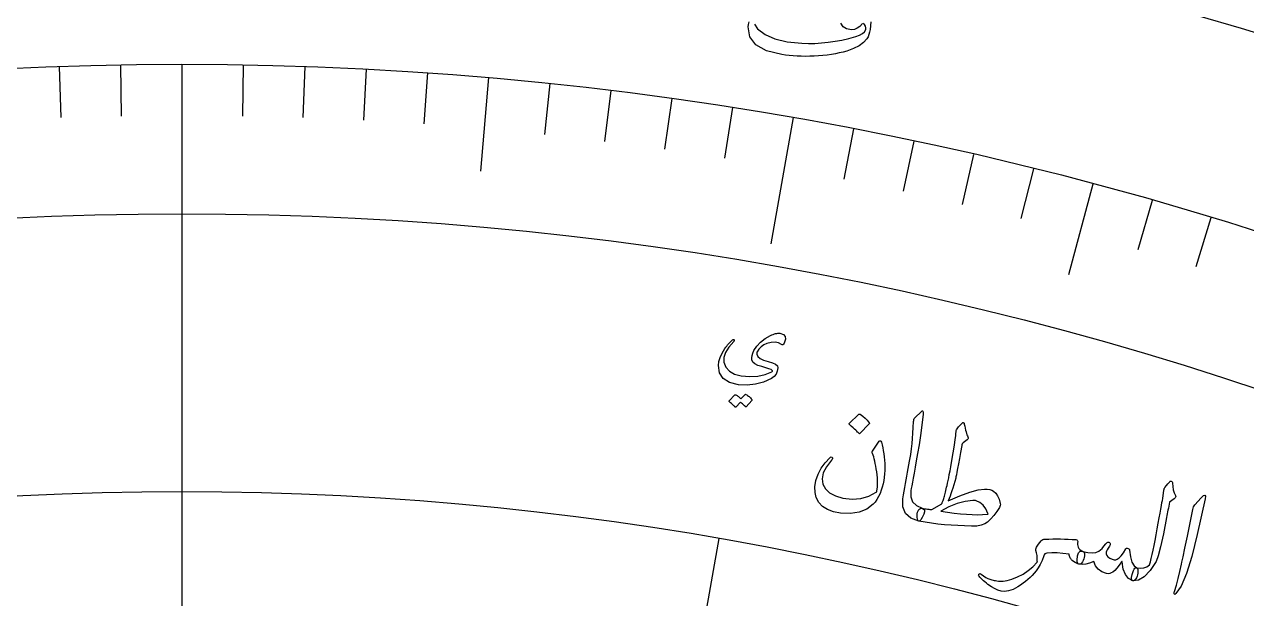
# Model space of a CAD drawing. Header units: millimetres. Extents: x -77 to 77, y -78 to 103.
# Drawn here: x -3.14 to 21.22, y 59.48 to 70.93 of the extents above; entities that cross this region are included whole.
import ezdxf

# ---------------------------------------------------------------- set-up
doc = ezdxf.new("R2010")
doc.units = ezdxf.units.MM
for name, color, linetype in [('ENGRAVE', 7, 'Continuous'), ('ENGRAVE_FINE', 8, 'Continuous'), ('TEXT', 5, 'Continuous')]:
    doc.layers.add(name, color=color, linetype=linetype)

msp = doc.modelspace()

# ---------------------------------------------------------------- linework, layer by layer
at = {"layer": 'ENGRAVE'}
for points in [[(0, 70.1375), (0, 61.6125)], [(6.1129, 69.8706), (5.9494, 68.0022)], [(12.1792, 69.072), (11.7351, 66.5533)], [(18.1529, 67.7476), (17.6675, 65.936)], [(0, 61.6125), (0, 56.575)]]:
    msp.add_lwpolyline(points, dxfattribs=at)
for radius in [75.95, 75.95, 73.9156, 70.1375, 70.1375, 67.1538, 61.6125, 61.6125]:
    msp.add_circle((0, 0), radius, dxfattribs=at)
at = {"layer": 'ENGRAVE_FINE'}
for points in [[(-2.4478, 70.0948), (-2.4121, 69.0724)], [(-1.2241, 70.1268), (-1.2062, 69.104)], [(1.2241, 70.1268), (1.2062, 69.104)], [(2.4478, 70.0948), (2.4121, 69.0724)], [(3.6707, 70.0414), (3.6172, 69.0198)], [(4.8925, 69.9666), (4.8212, 68.9461)], [(7.3314, 69.7533), (7.2244, 68.7359)], [(8.5476, 69.6147), (8.4229, 68.5993)], [(9.7613, 69.4549), (9.6189, 68.4419)], [(10.9719, 69.274), (10.8119, 68.2636)], [(13.3829, 68.8489), (13.1877, 67.8447)], [(14.5824, 68.6048), (14.3697, 67.6042)], [(15.7775, 68.3399), (15.5474, 67.3431)], [(16.9678, 68.0541), (16.7203, 67.0615)], [(19.3325, 67.4205), (19.0505, 66.4371)], [(20.5062, 67.0728), (20.2071, 66.0945)], [(10.6989, 60.6765), (9.8241, 55.7155)]]:
    msp.add_lwpolyline(points, dxfattribs=at)
at = {"layer": 'TEXT'}
for points in [[(13.7267, 70.9813), (13.7124, 70.8322), (13.7037, 70.7788), (13.6905, 70.7302), (13.6729, 70.6863), (13.6509, 70.6473), (13.5857, 70.5734), (13.4972, 70.5079), (13.3856, 70.4506), (13.251, 70.4015), (13.1764, 70.3808), (13.1, 70.3624), (13.0218, 70.3462), (12.9417, 70.3323), (12.8597, 70.3205), (12.7754, 70.3111), (12.689, 70.3039), (12.6004, 70.2989), (12.5118, 70.296), (12.4256, 70.2949), (12.3416, 70.2955), (12.26, 70.298), (12.1804, 70.3025), (12.1029, 70.3092), (12.0273, 70.3182), (11.9537, 70.3294), (11.6518, 70.4058), (11.4398, 70.5233), (11.3175, 70.6829), (11.2853, 70.8849), (11.2905, 70.9298), (11.3011, 70.9802)], [(11.4095, 70.9356), (11.4708, 70.841), (11.621, 70.7282), (11.8182, 70.6433), (12.0626, 70.586), (12.3545, 70.5558), (12.4842, 70.5518), (12.6152, 70.5537), (12.7476, 70.5616), (12.8813, 70.5753), (13.0163, 70.5951), (13.1524, 70.6207), (13.2896, 70.6524), (13.4279, 70.69), (13.5028, 70.7158), (13.5617, 70.7478), (13.6048, 70.7861), (13.6319, 70.8306), (13.6286, 70.8654), (13.6193, 70.8986), (13.6038, 70.9301), (13.5823, 70.9599)], [(13.5631, 70.9493), (13.5112, 70.8933), (13.4576, 70.8539), (13.4022, 70.8313), (13.345, 70.8254), (13.2458, 70.8426), (13.1749, 70.8857), (13.1324, 70.9548)]]:
    msp.add_lwpolyline(points, dxfattribs=at)
for points in [[(11.9483, 64.5486), (11.8905, 64.5804), (11.8221, 64.5938), (11.7429, 64.5888), (11.6531, 64.5654), (11.5939, 64.5381), (11.5423, 64.5021), (11.4982, 64.4575), (11.4617, 64.4041), (11.457, 64.3929), (11.4546, 64.3809), (11.4545, 64.368), (11.4567, 64.3541), (11.4795, 64.3083), (11.5244, 64.2687), (11.5913, 64.2354), (11.6803, 64.2083), (11.7682, 64.1823), (11.8301, 64.1529), (11.866, 64.1203), (11.876, 64.0843), (11.8649, 64.0149), (11.84, 63.9559), (11.8012, 63.9072), (11.7486, 63.869), (11.5913, 63.7983), (11.4297, 63.7542), (11.2638, 63.7367), (11.0932, 63.7457), (10.913, 63.79), (10.7859, 63.8687), (10.7117, 63.9822), (10.6905, 64.1307), (10.7008, 64.2085), (10.7259, 64.2907), (10.7659, 64.3772), (10.8208, 64.468), (10.8388, 64.4928), (10.857, 64.5166), (10.8754, 64.5393), (10.894, 64.5611), (10.913, 64.5819), (10.9324, 64.602), (10.9524, 64.6212), (10.9728, 64.6395), (10.9833, 64.6468), (10.992, 64.649), (10.9988, 64.6461), (11.0038, 64.6382), (11.0058, 64.629), (11.0052, 64.6203), (11.002, 64.6121), (10.9961, 64.6043), (10.8967, 64.4918), (10.8314, 64.3862), (10.8, 64.2875), (10.8023, 64.1959), (10.842, 64.0931), (10.912, 64.0133), (11.0125, 63.9565), (11.1434, 63.9226), (11.3159, 63.9064), (11.4754, 63.9142), (11.6219, 63.9463), (11.7557, 64.0027), (11.7641, 64.008), (11.768, 64.0141), (11.7675, 64.0211), (11.7625, 64.0289), (11.7394, 64.0458), (11.6974, 64.0643), (11.6364, 64.0842), (11.5564, 64.1055), (11.4756, 64.1305), (11.416, 64.161), (11.3775, 64.1969), (11.3601, 64.2383), (11.3567, 64.284), (11.3617, 64.3304), (11.3752, 64.3775), (11.397, 64.4253), (11.4568, 64.5163), (11.5317, 64.5964), (11.6217, 64.6657), (11.7269, 64.7241), (11.7545, 64.7375), (11.781, 64.7486), (11.8064, 64.7574), (11.8306, 64.764), (11.8535, 64.7685), (11.8752, 64.771), (11.8955, 64.7715), (11.9144, 64.7701), (11.9858, 64.75), (12.0244, 64.7102), (12.0303, 64.6507), (12.0036, 64.5716), (11.9907, 64.5513), (11.9772, 64.5408), (11.9631, 64.5398), (11.9483, 64.5486)], [(11.2231, 63.551), (11.2259, 63.5529), (11.2294, 63.5538), (11.2337, 63.5535), (11.2387, 63.5521), (11.2559, 63.5419), (11.2723, 63.531), (11.2881, 63.5196), (11.3031, 63.5075), (11.3175, 63.4947), (11.3313, 63.4809), (11.3447, 63.4663), (11.3575, 63.4508), (11.3597, 63.4464), (11.3603, 63.442), (11.3591, 63.4377), (11.3563, 63.4334), (11.2412, 63.3054), (11.2384, 63.3039), (11.2348, 63.3045), (11.2304, 63.3073), (11.2251, 63.3121), (11.2216, 63.3164), (11.2159, 63.3223), (11.2077, 63.3301), (11.1973, 63.3395), (11.1844, 63.3509), (11.169, 63.3643), (11.1511, 63.3798), (11.1306, 63.3972), (11.0402, 63.2977), (11.0363, 63.2949), (11.032, 63.2948), (11.0272, 63.2974), (11.0219, 63.3029), (11.0173, 63.3076), (11.0101, 63.3147), (11.0001, 63.3243), (10.9874, 63.3362), (10.9718, 63.3507), (10.953, 63.3676), (10.9311, 63.387), (10.9059, 63.4089), (10.9035, 63.4123), (10.9027, 63.4153), (10.9035, 63.4181), (10.906, 63.4206), (11.0214, 63.5433), (11.0242, 63.5453), (11.0277, 63.5461), (11.032, 63.5459), (11.037, 63.5445), (11.0518, 63.5366), (11.0659, 63.528), (11.0794, 63.5186), (11.0924, 63.5085), (11.1047, 63.4977), (11.1164, 63.4864), (11.1276, 63.4746), (11.1382, 63.4623)], [(13.4887, 63.1545), (13.4932, 63.1573), (13.4988, 63.1584), (13.5057, 63.1577), (13.5137, 63.1552), (13.5664, 63.12), (13.6147, 63.0803), (13.6585, 63.0362), (13.6977, 62.9877), (13.7011, 62.9809), (13.7019, 62.9746), (13.7, 62.9689), (13.6956, 62.9638), (13.509, 62.7729), (13.5027, 62.7687), (13.4958, 62.7688), (13.4883, 62.7733), (13.4801, 62.7821), (13.4731, 62.7897), (13.4618, 62.8012), (13.4464, 62.8167), (13.4269, 62.8361), (13.4027, 62.8595), (13.3736, 62.887), (13.3396, 62.9186), (13.3006, 62.9542), (13.2956, 62.9598), (13.2936, 62.9648), (13.2945, 62.9691), (13.2984, 62.9729)], [(14.7356, 63.2113), (14.7434, 63.2187), (14.7502, 63.2232), (14.7559, 63.2249), (14.7605, 63.2238), (14.7667, 63.2184), (14.7703, 63.2055), (14.7714, 63.1852), (14.77, 63.1575), (14.7438, 62.9354), (14.7169, 62.7307), (14.6892, 62.5433), (14.6609, 62.3733), (14.6342, 62.2285), (14.6105, 62.0986), (14.5897, 61.9837), (14.5719, 61.8838), (14.5568, 61.7989), (14.5443, 61.7291), (14.5343, 61.6743), (14.527, 61.6346), (14.5249, 61.5109), (14.5611, 61.411), (14.6355, 61.3348), (14.7482, 61.2822), (14.779, 61.2656), (14.7952, 61.2403), (14.7967, 61.2063), (14.7835, 61.1635), (14.7535, 61.0985), (14.7272, 61.0532), (14.7045, 61.0277), (14.6855, 61.0219), (14.5248, 61.0837), (14.418, 61.1789), (14.3652, 61.3078), (14.3664, 61.4706), (14.3782, 61.5459), (14.3905, 61.6212), (14.4034, 61.6965), (14.4169, 61.772), (14.4308, 61.8475), (14.4449, 61.9231), (14.4593, 61.9989), (14.4738, 62.0749), (14.5018, 62.2197), (14.5242, 62.3507), (14.5411, 62.4679), (14.5524, 62.5713), (14.5605, 62.6712), (14.5678, 62.7781), (14.5743, 62.8917), (14.58, 63.0123), (14.5821, 63.0337), (14.587, 63.0526), (14.5949, 63.0689), (14.6057, 63.0827)], [(15.5485, 62.9795), (15.5574, 62.9852), (15.5649, 62.9885), (15.571, 62.9895), (15.5758, 62.9881), (15.5809, 62.9842), (15.5851, 62.9781), (15.5884, 62.97), (15.5908, 62.9599), (15.5999, 62.9162), (15.6087, 62.8757), (15.6174, 62.8383), (15.6258, 62.804), (15.6343, 62.7732), (15.6431, 62.7461), (15.6522, 62.7227), (15.6617, 62.7031), (15.6683, 62.6873), (15.6681, 62.6724), (15.6611, 62.6584), (15.6473, 62.6454), (15.5704, 62.5879), (15.5598, 62.5773), (15.5513, 62.5643), (15.5449, 62.5488), (15.5407, 62.5309), (15.5163, 62.3923), (15.4945, 62.2703), (15.4753, 62.1649), (15.4586, 62.0761), (15.4446, 62.0037), (15.4335, 61.9475), (15.4253, 61.9074), (15.4199, 61.8834), (15.4017, 61.8132), (15.3832, 61.747), (15.3643, 61.6846), (15.345, 61.6262), (15.3256, 61.5716), (15.3061, 61.5209), (15.2867, 61.474), (15.2673, 61.4309), (15.5011, 61.5319), (15.7005, 61.6041), (15.865, 61.648), (15.9944, 61.6637), (16.0499, 61.6623), (16.0981, 61.6551), (16.139, 61.6421), (16.1726, 61.6233), (16.2165, 61.5837), (16.2539, 61.5296), (16.2846, 61.4611), (16.3088, 61.3782), (16.3109, 61.3593), (16.3084, 61.339), (16.3012, 61.3172), (16.2895, 61.294), (16.2374, 61.2132), (16.1812, 61.1381), (16.1208, 61.0686), (16.0562, 61.0049), (16.0001, 60.9677), (15.9279, 60.9417), (15.8395, 60.9267), (15.735, 60.9226), (15.5978, 60.9271), (15.4622, 60.9337), (15.3282, 60.9426), (15.1958, 60.9536), (15.0652, 60.9669), (14.9367, 60.9828), (14.8101, 61.0011), (14.6855, 61.0219), (14.6727, 61.0292), (14.6628, 61.0442), (14.6559, 61.0669), (14.652, 61.0973), (14.6509, 61.1337), (14.6538, 61.168), (14.6608, 61.2002), (14.6718, 61.2302), (14.6863, 61.2552), (14.7039, 61.2722), (14.7245, 61.2812), (14.7482, 61.2822), (14.778, 61.2768), (14.8063, 61.272), (14.833, 61.2681), (14.8582, 61.2648), (14.8818, 61.262), (14.9037, 61.2591), (14.9239, 61.2563), (14.9424, 61.2535), (15.142, 61.37), (15.1451, 61.3764), (15.1487, 61.3848), (15.1528, 61.3952), (15.1574, 61.4076), (15.1624, 61.4219), (15.168, 61.4383), (15.1741, 61.4566), (15.1806, 61.4769), (15.1874, 61.4991), (15.1943, 61.5229), (15.2012, 61.5485), (15.2081, 61.5758), (15.2152, 61.6046), (15.2226, 61.6347), (15.2304, 61.666), (15.2384, 61.6986), (15.2472, 61.7355), (15.2569, 61.7798), (15.2678, 61.8315), (15.2797, 61.8906), (15.2925, 61.9568), (15.3063, 62.0296), (15.3209, 62.1091), (15.3363, 62.1953), (15.3701, 62.3867), (15.3952, 62.5385), (15.4117, 62.6507), (15.4196, 62.7233), (15.4231, 62.7703), (15.4266, 62.8058), (15.43, 62.8299), (15.4333, 62.8424), (15.4481, 62.8641), (15.4627, 62.8842), (15.4772, 62.9029), (15.4915, 62.92), (15.5057, 62.9361), (15.52, 62.9513), (15.5342, 62.9658), (15.5485, 62.9795)], [(13.9401, 62.5993), (13.9538, 62.5448), (13.9663, 62.4883), (13.9774, 62.4298), (13.9874, 62.3692), (13.9956, 62.3064), (14.0016, 62.241), (14.0055, 62.1731), (14.0073, 62.1025), (14.0066, 62.0328), (14.0029, 61.9644), (13.9959, 61.8972), (13.9858, 61.8314), (13.9725, 61.7666), (13.9559, 61.7028), (13.9362, 61.6398), (13.9132, 61.5778), (13.884, 61.5139), (13.8508, 61.4562), (13.8138, 61.4047), (13.773, 61.3593), (13.6474, 61.2634), (13.497, 61.2021), (13.3218, 61.1752), (13.1216, 61.1825), (12.9814, 61.2088), (12.8631, 61.2533), (12.7666, 61.3162), (12.6918, 61.3977), (12.6423, 61.4925), (12.6161, 61.597), (12.6132, 61.7111), (12.6337, 61.8348), (12.6769, 61.9615), (12.7376, 62.0792), (12.8161, 62.188), (12.9124, 62.2877), (12.9266, 62.2984), (12.9393, 62.3034), (12.9504, 62.3026), (12.9599, 62.2961), (12.9677, 62.285), (12.9678, 62.2717), (12.9602, 62.2561), (12.9449, 62.2384), (12.8426, 62.1091), (12.78, 61.9862), (12.7568, 61.8701), (12.7728, 61.7606), (12.8235, 61.6651), (12.9067, 61.5869), (13.0225, 61.526), (13.1708, 61.4823), (13.3568, 61.461), (13.5296, 61.4736), (13.6894, 61.5203), (13.8364, 61.6012), (13.8398, 61.6045), (13.8429, 61.6097), (13.8456, 61.6169), (13.8481, 61.6261), (13.8602, 61.6997), (13.8639, 61.7879), (13.8588, 61.8906), (13.8451, 62.0078), (13.8358, 62.0673), (13.8264, 62.1229), (13.8168, 62.1744), (13.807, 62.222), (13.7969, 62.2655), (13.7862, 62.3047), (13.7749, 62.3397), (13.7631, 62.3704), (13.7578, 62.3862), (13.7558, 62.4001), (13.7573, 62.4122), (13.7623, 62.4223), (13.8979, 62.6178), (13.909, 62.6285), (13.9197, 62.629), (13.9301, 62.6192), (13.9401, 62.5993)], [(19.5853, 61.6935), (19.6196, 61.7335), (19.6465, 61.7653), (19.666, 61.789), (19.6781, 61.8044), (19.6867, 61.814), (19.6958, 61.8199), (19.7053, 61.8221), (19.7153, 61.8207), (19.7254, 61.8155), (19.7326, 61.8074), (19.7369, 61.7962), (19.7382, 61.7822), (19.7429, 61.7137), (19.7541, 61.6498), (19.772, 61.5903), (19.7964, 61.5354), (19.8027, 61.5184), (19.8008, 61.502), (19.7908, 61.4863), (19.7726, 61.4712), (19.6809, 61.4038), (19.6726, 61.3631), (19.6646, 61.3231), (19.6567, 61.2838), (19.6491, 61.2453), (19.6417, 61.2074), (19.6346, 61.1703), (19.6276, 61.1338), (19.6209, 61.0981), (19.5582, 60.7675), (19.5023, 60.5112), (19.4532, 60.3294), (19.4113, 60.2217), (19.2939, 60.0398), (19.1773, 59.9149), (19.0615, 59.8471), (18.9462, 59.8363), (18.9434, 59.8372), (18.9406, 59.8381), (18.9378, 59.8389), (18.935, 59.8398), (18.9233, 59.8611), (18.9241, 59.901), (18.9374, 59.9596), (18.9632, 60.0368), (18.9749, 60.0647), (18.9895, 60.0831), (19.0068, 60.0921), (19.027, 60.0915), (19.1032, 60.0832), (19.1712, 60.0902), (19.2309, 60.1127), (19.2824, 60.1507), (19.299, 60.2108), (19.3163, 60.2796), (19.3342, 60.3572), (19.3528, 60.4436), (19.3721, 60.5384), (19.3921, 60.6411), (19.4128, 60.7518), (19.4343, 60.8705), (19.4562, 60.9868), (19.4756, 61.0915), (19.4924, 61.1845), (19.5066, 61.2658), (19.5186, 61.3354), (19.5288, 61.393), (19.5372, 61.4387), (19.5438, 61.4725), (19.5662, 61.6433), (19.5704, 61.6596), (19.5749, 61.6734), (19.5799, 61.6846), (19.5853, 61.6935)], [(15.8262, 61.4306), (15.8114, 61.4338), (15.796, 61.4361), (15.78, 61.4373), (15.7633, 61.4376), (15.6073, 61.4181), (15.4481, 61.3757), (15.2859, 61.3103), (15.1207, 61.222), (15.2585, 61.2012), (15.39, 61.184), (15.5151, 61.1704), (15.6341, 61.1605), (15.7468, 61.1544), (15.8534, 61.1524), (15.9538, 61.1546), (16.0481, 61.1608), (16.0571, 61.1621), (16.0624, 61.1655), (16.0641, 61.1711), (16.062, 61.1787), (16.0201, 61.2708), (15.9667, 61.3435), (15.9021, 61.3968), (15.8262, 61.4306)], [(20.3122, 61.4893), (20.3571, 61.5324), (20.3854, 61.5434), (20.3971, 61.5223), (20.392, 61.4691), (20.2282, 60.7555), (20.1257, 60.3181), (20.0212, 59.9763), (19.9153, 59.7297), (19.8083, 59.5784), (19.7945, 59.5677), (19.7838, 59.563), (19.7763, 59.5643), (19.7719, 59.5717), (19.7697, 59.5816), (19.7698, 59.5935), (19.7721, 59.6075), (19.7766, 59.6234), (19.8172, 59.7457), (19.8546, 59.8773), (19.8888, 60.0181), (19.9197, 60.1683), (19.9285, 60.2073), (19.9511, 60.313), (19.9875, 60.4855), (20.0375, 60.7247), (20.1429, 61.2569), (20.1504, 61.2846), (20.1601, 61.3092), (20.1719, 61.3308), (20.186, 61.3492)], [(17.8806, 60.1633), (17.8368, 60.1784), (17.7988, 60.1961), (17.7665, 60.2163), (17.7399, 60.239), (17.7285, 60.2509), (17.7184, 60.264), (17.7096, 60.2782), (17.7021, 60.2936), (17.6955, 60.3099), (17.6892, 60.3268), (17.6833, 60.3444), (17.6778, 60.3627), (17.5541, 60.3794), (17.4392, 60.3887), (17.333, 60.3907), (17.2355, 60.3853), (17.2139, 60.3801), (17.1965, 60.3694), (17.1832, 60.3532), (17.1742, 60.3316), (17.141, 60.2419), (17.1045, 60.162), (17.0648, 60.0919), (17.0218, 60.0316), (16.9832, 59.9859), (16.9427, 59.9419), (16.9003, 59.8996), (16.8559, 59.859), (16.8096, 59.8203), (16.7615, 59.7836), (16.7116, 59.7489), (16.6598, 59.7162), (16.5623, 59.6637), (16.4739, 59.6312), (16.3946, 59.6189), (16.3243, 59.6269), (16.2607, 59.6483), (16.196, 59.678), (16.1301, 59.7161), (16.063, 59.7625), (16.0308, 59.7878), (16.0016, 59.8117), (15.9755, 59.8341), (15.9523, 59.8552), (15.9319, 59.8748), (15.9141, 59.8927), (15.8988, 59.909), (15.8861, 59.9236), (15.8792, 59.9351), (15.8763, 59.9462), (15.8775, 59.9571), (15.8827, 59.9676), (15.8908, 59.9753), (15.9004, 59.9775), (15.9116, 59.9744), (15.9244, 59.9658), (15.9741, 59.9308), (16.0199, 59.9026), (16.0619, 59.8812), (16.1, 59.8665), (16.12, 59.86), (16.1414, 59.8538), (16.1643, 59.848), (16.1886, 59.8426), (16.2143, 59.8376), (16.2414, 59.8329), (16.27, 59.8286), (16.2999, 59.8247), (16.3658, 59.8253), (16.4462, 59.8402), (16.5413, 59.8696), (16.6511, 59.9132), (16.7634, 59.9696), (16.8657, 60.0371), (16.9581, 60.1157), (17.0405, 60.2057), (17.0439, 60.2094), (17.0458, 60.2134), (17.0463, 60.2179), (17.0454, 60.2228), (17.0453, 60.2832), (17.04, 60.3388), (17.0294, 60.3897), (17.0137, 60.4358), (17.0133, 60.463), (17.0316, 60.5049), (17.0687, 60.5617), (17.1247, 60.6333), (17.1389, 60.6462), (17.1548, 60.6556), (17.1725, 60.6615), (17.1918, 60.6637), (17.2735, 60.6662), (17.3539, 60.6678), (17.433, 60.6686), (17.5107, 60.6684), (17.5874, 60.6672), (17.6633, 60.6645), (17.7384, 60.6604), (17.8128, 60.6548), (17.8301, 60.6517), (17.8423, 60.6446), (17.8495, 60.6336), (17.8517, 60.6186), (17.8486, 60.587), (17.8491, 60.5573), (17.8534, 60.5297), (17.8613, 60.5041), (17.8749, 60.4815), (17.8953, 60.4599), (17.9227, 60.4394), (17.9568, 60.42), (17.9727, 60.4069), (17.9829, 60.3882), (17.9876, 60.3637), (17.9867, 60.3335), (17.9812, 60.301), (17.9722, 60.2695), (17.9597, 60.2391), (17.9436, 60.2097), (17.9266, 60.1863), (17.9105, 60.1707), (17.8951, 60.1631), (17.8806, 60.1633)], [(17.9512, 60.4217), (18.0511, 60.3981), (18.1382, 60.3906), (18.2124, 60.3994), (18.2738, 60.4243), (18.3055, 60.4487), (18.3391, 60.4815), (18.3745, 60.5226), (18.4117, 60.5721), (18.4242, 60.5864), (18.4362, 60.5966), (18.4478, 60.6026), (18.4588, 60.6044), (18.4717, 60.6033), (18.4821, 60.5989), (18.4899, 60.5915), (18.4952, 60.5809), (18.4983, 60.5668), (18.4974, 60.5523), (18.4924, 60.5374), (18.4835, 60.5223), (18.4561, 60.4846), (18.4357, 60.4521), (18.4224, 60.4249), (18.4161, 60.4029), (18.4161, 60.3688), (18.4287, 60.3376), (18.4537, 60.3092), (18.4912, 60.2835), (18.5353, 60.2633), (18.5748, 60.2531), (18.6096, 60.2529), (18.6398, 60.2626), (18.6768, 60.2895), (18.7174, 60.3328), (18.7616, 60.3925), (18.8094, 60.4685), (18.8158, 60.4774), (18.8253, 60.4823), (18.8378, 60.483), (18.8534, 60.4798), (18.8671, 60.4739), (18.8772, 60.4661), (18.8835, 60.4563), (18.886, 60.4446), (18.9013, 60.3118), (18.9304, 60.2086), (18.9732, 60.1349), (19.0299, 60.0906), (19.0424, 60.0793), (19.0497, 60.0578), (19.052, 60.0263), (19.049, 59.9847), (19.0432, 59.9528), (19.0341, 59.9231), (19.0219, 59.8956), (19.0065, 59.8702), (18.9919, 59.8516), (18.9775, 59.8396), (18.9632, 59.8342), (18.949, 59.8354), (18.8642, 59.8815), (18.8009, 59.9593), (18.7589, 60.0688), (18.7383, 60.2102), (18.7373, 60.2176), (18.7346, 60.2207), (18.7302, 60.2198), (18.7242, 60.2146), (18.6745, 60.1438), (18.6292, 60.086), (18.5885, 60.0412), (18.5522, 60.0094), (18.5202, 59.9903), (18.4879, 59.9787), (18.4552, 59.9746), (18.4221, 59.9779), (18.3313, 60.0125), (18.2589, 60.0643), (18.2047, 60.1334), (18.1687, 60.2199), (18.0874, 60.1842), (18.0113, 60.1631), (17.9405, 60.1567), (17.8749, 60.165), (17.86, 60.1737), (17.8492, 60.1897), (17.8424, 60.213), (17.8398, 60.2437), (17.846, 60.3342), (17.8665, 60.394), (17.9016, 60.4232), (17.9512, 60.4217)]]:
    msp.add_lwpolyline(points, close=True, dxfattribs=at)

doc.saveas('drawing.dxf')
